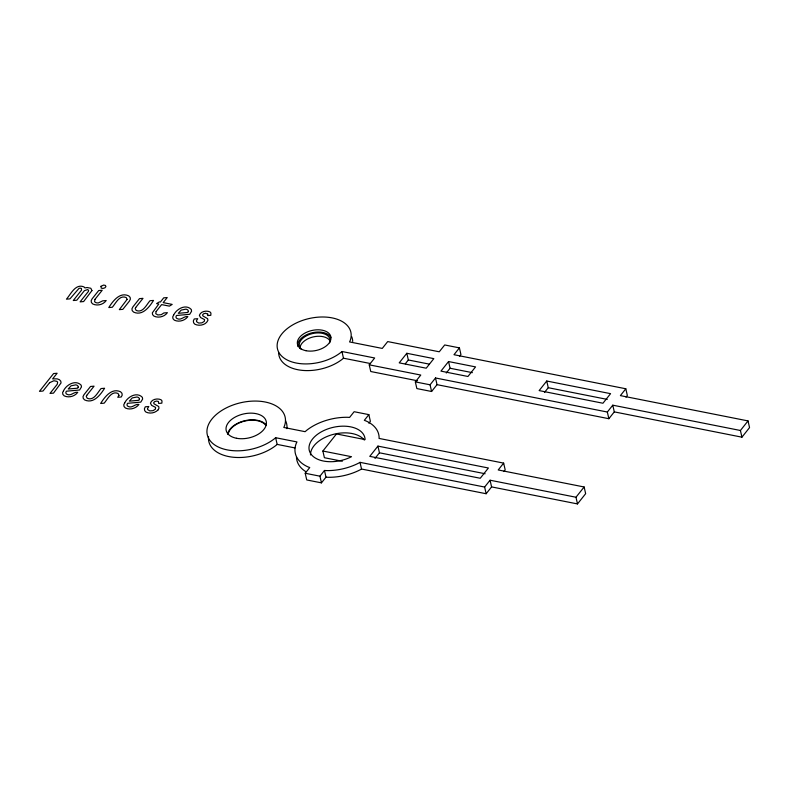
<?xml version="1.0" encoding="UTF-8"?>
<svg xmlns="http://www.w3.org/2000/svg" width="789" height="789" viewBox="0 0 789 789"><rect width="100%" height="100%" fill="white"/><g stroke="black" fill="none" stroke-linecap="round" stroke-linejoin="round"><path stroke-width="1.18" d="M158.155 409.826L158.983 408.13L158.688 406.522L154.151 403.899L153.599 402.863L154.536 401.69L156.528 401.059L158.382 401.433L158.668 403.426L161.863 403.149L161.992 400.901L161.035 399.757C157.553 398.08 151.685 399.106 150.443 403.218L151.646 405.388L155.601 407.41L155.384 409.185L153.007 410.684L149.811 410.901L147.681 409.58L147.523 408.564L148.805 406.503L145.284 406.808L144.407 408.801L144.703 410.665L145.945 412.065C149.92 414.008 155.058 413.032 158.125 409.866M49.559 382.764L42.971 391.048L39.45 391.344L53.593 373.552L57.124 373.246L52.626 378.907L57.114 378.838L59.412 379.687L60.763 381.136L61.049 382.931L53.504 393.129L49.983 393.435L57.252 384.282L57.636 382.162L56.857 381.334L53.899 380.742L49.618 382.685M417.499 380.781L370.751 371.52L369.232 364.834L374.667 357.989L341.953 351.509L340.809 352.505A37.635 22.496 -12.8 0 1 280.874 355.257A37.635 22.496 -12.8 0 1 310.264 318.283A37.635 22.496 -12.8 0 1 350.099 340.818L349.557 341.933L382.271 348.422L387.705 341.578L439.256 351.795L444.69 344.961L459.425 347.88L460.944 354.567L459.583 356.273M368.857 414.629L364.331 420.33L366.254 421.06A42.764 25.554 -12.8 0 1 379.114 437.441L379.045 438.418L503.648 463.113L498.214 469.958L584.136 486.981L575.98 497.238L490.058 480.215L484.624 487.05L360.021 462.354L358.729 463.084A42.764 25.554 -12.8 0 1 326.873 470.609L324.476 470.471L325.995 477.158L321.458 482.868L306.734 479.949L305.215 473.262L309.742 467.552L307.818 466.822A42.764 25.554 -12.8 0 1 296.191 443.536L296.96 441.939L275.637 437.708L274.483 438.714A39.914 23.857 -12.8 0 1 210.91 441.643A39.914 23.857 -12.8 0 1 242.085 402.429A39.914 23.857 -12.8 0 1 284.326 426.326L283.784 427.451L305.116 431.682L306.743 430.261A42.764 25.554 -12.8 0 1 347.19 417.282L349.596 417.411L354.133 411.71L368.857 414.629L370.376 421.316L368.867 423.22M322.879 451.032L336.469 433.94L365.09 439.611A28.512 17.042 -12.8 0 0 331.666 427.717A28.512 17.042 -12.8 0 0 310.846 453.912A28.512 17.042 -12.8 0 0 351.499 456.703L322.879 451.032L324.397 457.719L342.288 461.269M406.818 353.285L399.214 362.861L426.218 368.207L433.822 358.63L406.818 353.285L408.337 359.971L405.299 363.798M321.458 482.868L319.939 476.181L324.476 470.471M459.425 347.88L453.991 354.715L625.815 388.77L620.381 395.614L748.031 420.912L740.417 430.488L612.777 405.181L607.343 412.026L435.508 377.97L437.027 384.657L431.593 391.492L416.858 388.573L415.339 381.886L420.774 375.051L369.232 364.834M377.931 446.11L369.775 456.367L480.245 478.262L488.401 468.005L377.931 446.11L379.45 452.797L375.002 458.399M431.593 391.492L430.074 384.805L435.508 377.97M448.546 361.549L440.943 371.126L467.946 376.481L475.55 366.905L448.546 361.549L450.075 368.246L446.268 373.029M546.738 381.018L539.134 390.594L602.954 403.238L610.568 393.662L546.738 381.018L548.256 387.705L544.459 392.488M325.995 477.158L328.392 477.296A42.764 25.554 -12.8 0 0 360.248 469.771L361.54 469.041L486.142 493.736L491.586 486.902L490.058 480.215M503.816 471.516L505.167 469.8L503.648 463.113M437.027 384.657L608.861 418.712L614.296 411.878L612.777 405.181M625.983 397.173L627.334 395.457L625.815 388.77M491.586 486.902L577.499 503.924L585.655 493.667L584.136 486.981M614.296 411.878L741.936 437.175L749.55 427.599L748.031 420.912M370.337 363.522L343.471 358.196L342.327 359.192A37.635 22.496 -12.8 0 1 302.118 370.357A37.635 22.496 -12.8 0 1 278.645 352.87M294.928 447.925L277.156 444.394L276.002 445.4A39.914 23.857 -12.8 0 1 231.769 457.068A39.914 23.857 -12.8 0 1 208.543 436.573M408.337 359.971L429.472 364.163M450.075 368.246L472.374 372.664M548.256 387.705L607.264 399.402M415.339 381.886L430.074 384.805M379.45 452.797L485.117 473.745M305.215 473.262L319.939 476.181M740.417 430.488L741.936 437.175M607.343 412.026L608.861 418.712M575.98 497.238L577.499 503.924M484.624 487.05L486.142 493.736M341.953 351.509L343.471 358.196M360.021 462.354L361.54 469.041M275.637 437.708L277.156 444.394M228.208 434.058A19.962 11.924 -12.8 0 1 244.817 421.06A19.962 11.924 -12.8 0 1 265.735 425.212M310.501 454.967A28.512 17.042 -12.8 0 1 332.583 434.571A28.512 17.042 -12.8 0 1 364.281 440.025M305.629 471.536A42.764 25.554 -12.8 0 1 296.477 457.137M285.48 420.517A39.914 23.857 -12.8 0 1 286.92 428.683M227.656 434.108A20.524 12.269 -12.8 0 1 244.728 420.734A20.524 12.269 -12.8 0 1 266.248 424.995M351.677 336.637A37.635 22.496 -12.8 0 1 352.703 341.42M301.437 349.488A15.681 9.369 -12.8 0 1 312.375 333.599A15.681 9.369 -12.8 0 1 329.634 342.84M299.988 348.413A15.681 9.369 -12.8 0 1 313.134 336.942A15.681 9.369 -12.8 0 1 330.256 341.272M298.015 346.618A17.111 10.227 -12.8 0 1 311.083 333.047A17.111 10.227 -12.8 0 1 330.838 337.495M207.763 314.121L207.606 315.59L210.801 315.314L210.929 313.065L209.973 311.921C206.491 310.245 200.623 311.27 199.38 315.383L200.584 317.553L204.538 319.575L204.321 321.35L201.945 322.849L198.749 323.076L196.619 321.754L196.461 320.738L197.743 318.677L194.222 318.973L193.344 320.965L193.64 322.829L194.883 324.24C199.252 326.34 205.949 325.098 207.921 320.295L207.625 318.687L203.089 316.064L202.536 315.028L203.473 313.854L205.465 313.233L207.763 314.121M78.19 387.143L77.756 388.168L68.189 389.026L71.059 385.811L75.803 384.854A4.497 2.692 -12.8 0 1 78.19 387.143M139.367 399.273L138.923 400.289L129.357 401.147L132.236 397.932L136.98 396.985A4.497 2.692 -12.8 0 1 139.367 399.273M188.305 311.438L187.861 312.464L178.294 313.312L181.174 310.107L185.918 309.15A4.497 2.692 -12.8 0 1 188.305 311.438M94.946 299.396L94.572 301.526A4.517 2.702 -12.8 0 0 98.349 302.927L102.708 300.836L106.229 300.53C103.329 304.643 97.323 306.181 92.796 303.992L91.435 302.552L91.149 300.757L92.076 298.873L98.694 290.549L102.215 290.244L94.946 299.396M127.118 299.386L119.317 309.643L122.837 309.347L129.455 301.023L130.382 299.139L130.096 297.345L128.735 295.895C119.879 291.644 112.847 301.102 108.783 307.562L112.304 307.256C115.766 303.351 119.464 294.642 126.191 297.542L127.118 299.386M86.79 395.309L86.257 396.423L87.224 398.277C93.93 401.187 97.599 392.399 101.071 388.553L104.602 388.247C100.528 394.707 93.496 404.165 84.64 399.915L83.279 398.465L82.993 396.67L83.92 394.786L90.538 386.462L94.069 386.166L86.79 395.309M135.728 307.483L135.195 308.588L136.162 310.442C142.868 313.361 146.537 304.574 150.009 300.717L153.53 300.422C149.466 306.872 142.434 316.33 133.578 312.079L132.217 310.629L131.931 308.834L132.858 306.96L139.475 298.637L143.006 298.331L135.728 307.483M118.961 395.299L117.739 397.291L121.259 396.985L122.206 395.082L121.94 393.257L120.609 391.817C111.742 387.547 104.7 397.005 100.627 403.475L104.148 403.169C107.62 399.273 111.308 390.545 118.034 393.455L118.961 395.299M156.123 311.527L155.739 313.647L157.82 314.959L161.183 314.712L163.885 312.957L167.406 312.661C164.497 316.764 158.49 318.302 153.963 316.123L152.612 314.673L152.326 312.878L158.786 304.031L156.587 303.597L159.398 301.862L160.364 302.059L163.708 297.847L167.229 297.542L163.195 302.621L172.209 304.406L169.388 306.132L161.627 304.593L156.123 311.527M63.534 390.742L62.597 392.626L62.873 394.421L64.215 395.861C68.781 398.09 74.807 396.364 77.766 392.311C73.722 391.462 70.931 396.689 66.809 394.224A4.517 2.702 -12.8 0 1 66.463 391.186L79.59 390.013L81.474 386.935L81.159 385.18C75.724 379.401 66.384 384.657 63.534 390.742M124.711 402.873L123.774 404.757L124.051 406.542L125.392 407.992C129.958 410.221 135.974 408.485 138.943 404.432C134.889 403.583 132.098 408.82 127.986 406.345A4.517 2.702 -12.8 0 1 127.64 403.307L140.767 402.134L142.641 399.056L142.336 397.301C136.892 391.522 127.562 396.778 124.711 402.873M173.649 315.038L172.712 316.922L172.988 318.707L174.33 320.156C178.896 322.385 184.912 320.659 187.881 316.606C183.827 315.758 181.036 320.985 176.923 318.519A4.517 2.702 -12.8 0 1 176.578 315.482L189.705 314.308L191.579 311.221L191.273 309.466C185.829 303.686 176.499 308.943 173.649 315.038M101.002 286.299L101.219 288.093L102.994 288.449L104.947 287.807L105.943 286.555L105.391 285.421L103.625 285.076L101.002 286.299M91.938 290.589L83.614 301.566L80.093 301.871L88.378 291.466L88.634 290.303L87.589 289.593L84.403 290.658L76.789 300.214L73.259 300.52L81.553 290.115L81.425 288.498A2.219 1.322 -12.8 0 0 78.999 288.389L69.965 298.863L66.434 299.169C70.803 294.248 75.488 283.231 83.969 286.91L84.926 287.936L87.066 287.521L90.834 288.271L91.938 290.589M236.424 438.25A20.524 12.269 -12.8 0 0 266.406 422.825A20.524 12.269 -12.8 0 0 235.793 416.75A20.524 12.269 -12.8 0 0 236.424 438.25M306.004 350.72A17.111 10.227 -12.8 0 0 330.986 337.86A17.111 10.227 -12.8 0 0 305.471 332.8A17.111 10.227 -12.8 0 0 306.004 350.72"/></g></svg>
